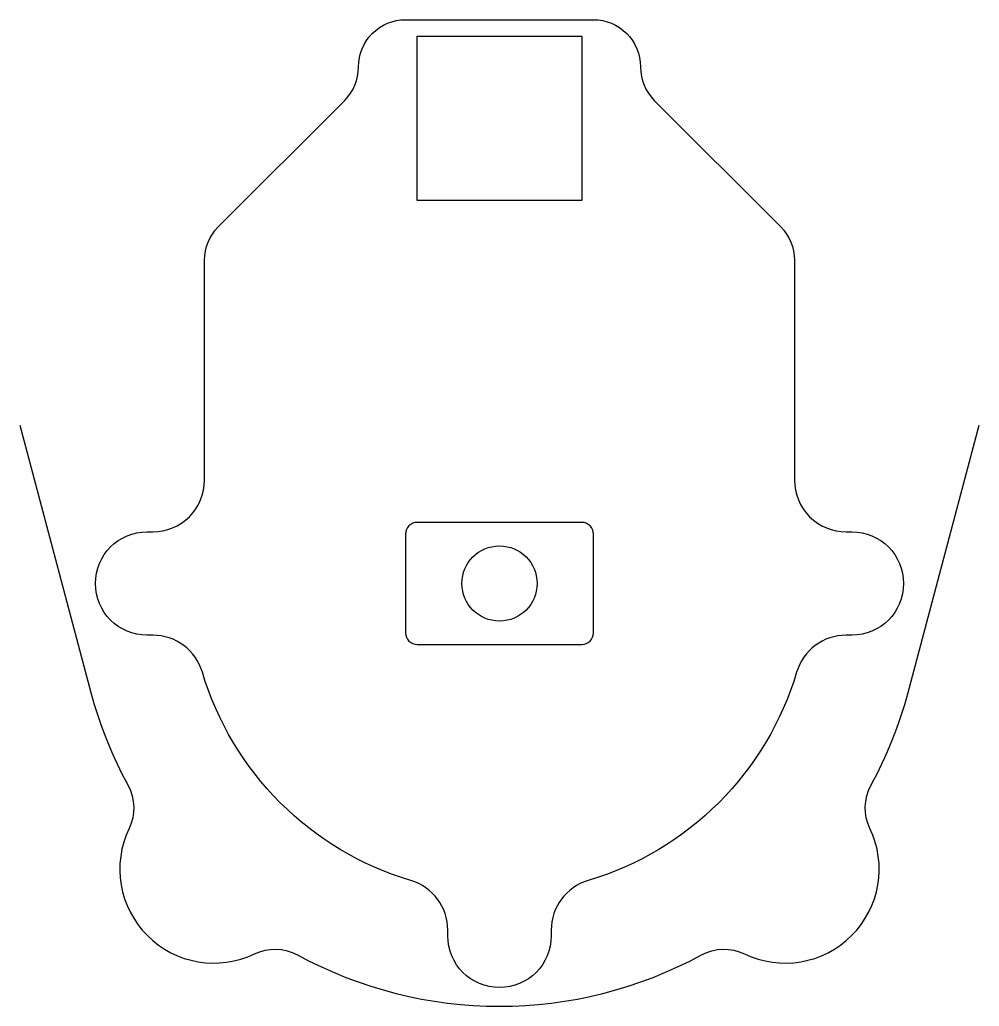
# Model space of a CAD drawing. Header units: inches. Extents: x 6.7 to 27.1, y 7.2 to 28.2.
import ezdxf

# ---------------------------------------------------------------- set-up
doc = ezdxf.new("R2010")
doc.units = ezdxf.units.IN
doc.header["$MEASUREMENT"] = 0

msp = doc.modelspace()

# ---------------------------------------------------------------- linework, layer by layer
for points in [[(10.575, 14.319, 0.331679), (9.521, 15.104), (9.4, 15.104, -1), (9.4, 17.304), (9.521, 17.304, 0.414214), (10.621, 18.404), (10.621, 23.088, -0.198912), (10.914, 23.795), (13.607, 26.488, 0.198912), (13.9, 27.195), (13.9, 27.204, -0.414214), (14.9, 28.204), (18.9, 28.204, -0.414214), (19.9, 27.204), (19.9, 27.195, 0.198912), (20.193, 26.488), (22.886, 23.795, -0.198912), (23.179, 23.088), (23.179, 18.404, 0.414214), (24.279, 17.304), (24.4, 17.304, -1), (24.4, 15.104), (24.279, 15.104, 0.331679), (23.225, 14.319, -0.253025), (18.786, 9.88, 0.331679), (18, 8.825), (18, 8.704, -1), (15.8, 8.704), (15.8, 8.825, 0.331679), (15.014, 9.88, -0.253025)], [(18.65, 17.504), (15.15, 17.504, 0.414214), (14.9, 17.254), (14.9, 15.154, 0.414214), (15.15, 14.904), (18.65, 14.904, 0.414214), (18.9, 15.154), (18.9, 17.254, 0.414214)]]:
    msp.add_lwpolyline(points, format="xyb", close=True)
msp.add_lwpolyline([(18.65, 27.854), (18.65, 24.354), (15.15, 24.354), (15.15, 27.854)], close=True)
msp.add_lwpolyline([(6.688, 19.573), (8.203, 13.887, 0.05954), (8.994, 11.903, -0.241314), (9.017, 10.991, 0.709575), (11.687, 8.321, -0.241314), (12.599, 8.299, 0.254437), (21.201, 8.299, -0.241314), (22.113, 8.321, 0.709575), (24.783, 10.991, -0.241314), (24.806, 11.903, 0.05954), (25.597, 13.887), (27.112, 19.573)], format="xyb")
msp.add_circle((16.9, 16.204), 0.8)

doc.saveas('drawing.dxf')
